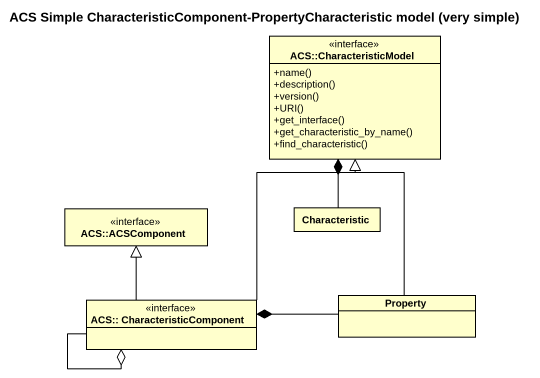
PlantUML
@startuml
title ACS Simple CharacteristicComponent-PropertyCharacteristic model (very simple)
hide circle
hide empty members
skinparam classAttributeIconSize 0
interface "ACS::CharacteristicModel" as ACS_CharacteristicModel #FFFFCC {
  +name()
  +description()
  +version()
  +URI()
  +get_interface()
  +get_characteristic_by_name()
  +find_characteristic()
}
interface "ACS::ACSComponent" as ACS_ACSComponent #FFFFCC
class Characteristic #FFFFCC
interface "ACS:: CharacteristicComponent" as ACS_CharacteristicComponent #FFFFCC
class Property #FFFFCC
Characteristic -up-* ACS_CharacteristicModel
ACS_CharacteristicComponent -up-|> ACS_CharacteristicModel
ACS_CharacteristicComponent -up-|> ACS_ACSComponent
ACS_CharacteristicComponent o-- ACS_CharacteristicComponent
ACS_CharacteristicComponent *-right- Property
Property -up-|> ACS_CharacteristicModel
@enduml
